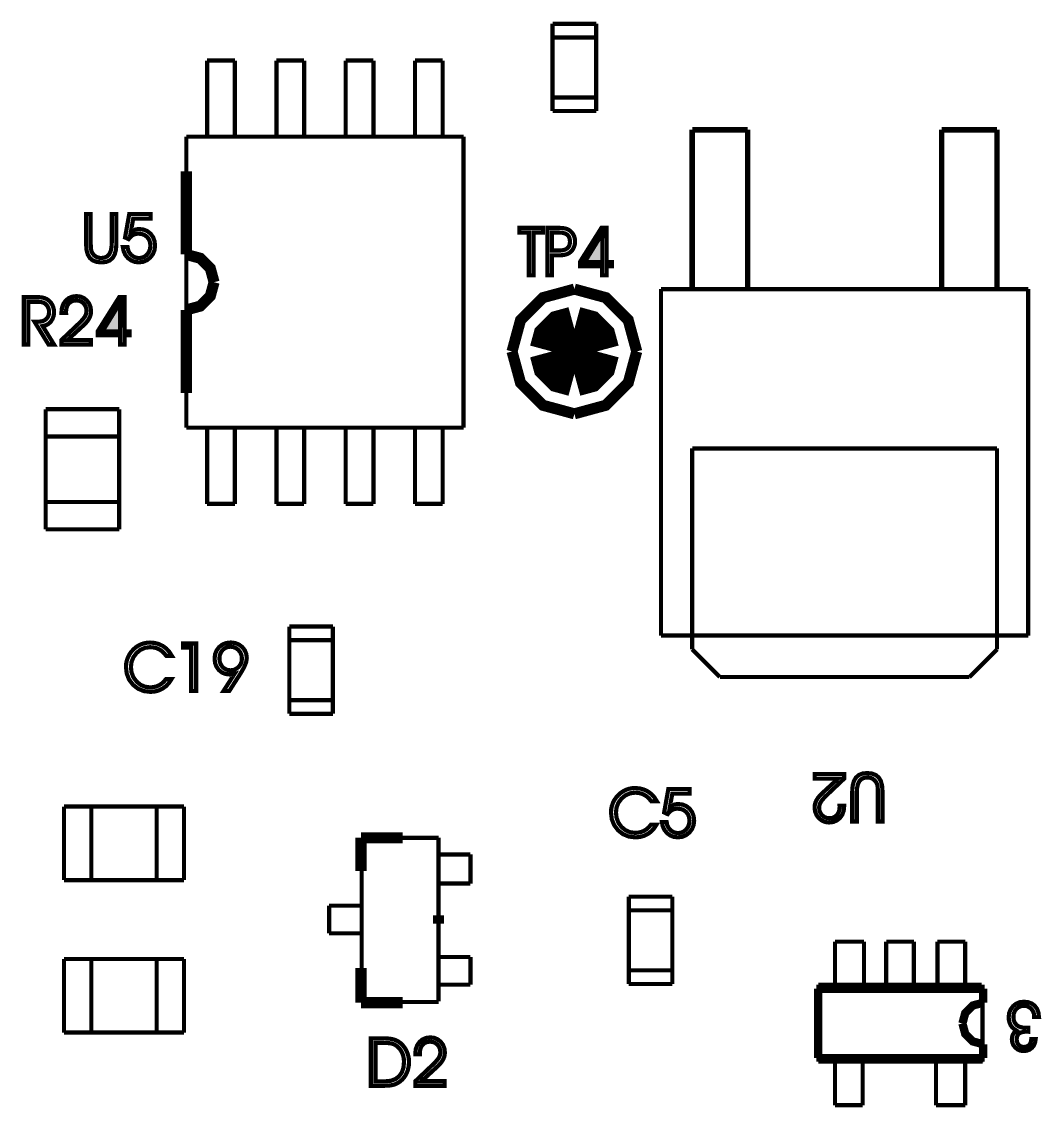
# Model space of a CAD drawing. Extents: x -1.96 to 2.19, y -1.6 to 2.11.
# Drawn here: x 0.543 to 1.278, y 0.523 to 1.306 of the extents above; entities that cross this region are included whole.
import ezdxf

# ---------------------------------------------------------------- set-up
doc = ezdxf.new("R2010")
doc.units = 0
doc.header["$LTSCALE"] = 0.000394
for name, color, linetype in [('DD', 7, 'CONTINUOUS'), ('M4', 7, 'CONTINUOUS'), ('ML', 7, 'CONTINUOUS'), ('TO', 7, 'CONTINUOUS')]:
    doc.layers.add(name, color=color, linetype=linetype)

msp = doc.modelspace()

# ---------------------------------------------------------------- linework, layer by layer
at = {"layer": 'DD', "color": 7, "linetype": 'CONTINUOUS'}
for points, const_width in [([(1.026567, 1.228472), (1.066567, 1.228472)], 0.004), ([(1.026567, 1.113472), (1.026567, 1.228472)], 0.004), ([(1.066567, 1.113472), (1.066567, 1.228472)], 0.004), ([(1.206567, 1.228472), (1.246567, 1.228472)], 0.004), ([(1.206567, 1.113472), (1.206567, 1.228472)], 0.004), ([(1.246567, 1.113472), (1.246567, 1.228472)], 0.004), ([(1.004067, 1.113472), (1.269067, 1.113472)], 0.003), ([(1.004067, 0.863472), (1.004067, 1.113472)], 0.003), ([(1.269067, 0.863472), (1.269067, 1.113472)], 0.003), ([(1.026567, 0.998472), (1.246567, 0.998472)], 0.003), ([(1.026567, 0.863472), (1.026567, 0.998472)], 0.003), ([(1.246567, 0.863472), (1.246567, 0.998472)], 0.003), ([(1.004067, 0.863472), (1.269067, 0.863472)], 0.003), ([(1.026567, 0.853472), (1.026567, 0.863472)], 0.003), ([(1.246567, 0.853472), (1.246567, 0.863472)], 0.003), ([(1.026567, 0.853472), (1.046567, 0.833472)], 0.003), ([(1.226567, 0.833472), (1.246567, 0.853472)], 0.003), ([(1.046567, 0.833472), (1.226567, 0.833472)], 0.003)]:
    msp.add_lwpolyline(points, dxfattribs=dict(at, const_width=const_width))
at = {"layer": 'M4', "color": 7, "linetype": 'CONTINUOUS', "const_width": 0.003}
for points in [[(0.925819, 1.304969), (0.957311, 1.304969)], [(0.925819, 1.241976), (0.925819, 1.304969)], [(0.957311, 1.241976), (0.957311, 1.304969)], [(0.925819, 1.295126), (0.957311, 1.295126)], [(0.676567, 1.223472), (0.676567, 1.278472)], [(0.676567, 1.278472), (0.696567, 1.278472)], [(0.696567, 1.223472), (0.696567, 1.278472)], [(0.726567, 1.223472), (0.726567, 1.278472)], [(0.726567, 1.278472), (0.746567, 1.278472)], [(0.746567, 1.223472), (0.746567, 1.278472)], [(0.776567, 1.278472), (0.796567, 1.278472)], [(0.776567, 1.223472), (0.776567, 1.278472)], [(0.796567, 1.223472), (0.796567, 1.278472)], [(0.826567, 1.223472), (0.826567, 1.278472)], [(0.826567, 1.278472), (0.846567, 1.278472)], [(0.846567, 1.223472), (0.846567, 1.278472)], [(0.925819, 1.251819), (0.957311, 1.251819)], [(0.925819, 1.241976), (0.957311, 1.241976)], [(0.661567, 1.223472), (0.861567, 1.223472)], [(0.661567, 1.138472), (0.661567, 1.223472)], [(0.861567, 1.013472), (0.861567, 1.223472)], [(0.661567, 1.097472), (0.661567, 1.138472)], [(0.681567, 1.118472), (0.67883, 1.128551), (0.671649, 1.135731), (0.661571, 1.138469)], [(0.681567, 1.118472), (0.67883, 1.128551), (0.671649, 1.135731), (0.661571, 1.138469)], [(0.661571, 1.098476), (0.671649, 1.101213), (0.67883, 1.108394), (0.681567, 1.118472)], [(0.661571, 1.098476), (0.671649, 1.101213), (0.67883, 1.108394), (0.681567, 1.118472)], [(0.661567, 1.013472), (0.661567, 1.098472)], [(0.559992, 0.940165), (0.559992, 1.026776)], [(0.559992, 1.026776), (0.613138, 1.026776)], [(0.613138, 0.940165), (0.613138, 1.026776)], [(0.661567, 1.013472), (0.861567, 1.013472)], [(0.676567, 0.958472), (0.676567, 1.013472)], [(0.696567, 0.958472), (0.696567, 1.013472)], [(0.726567, 0.958472), (0.726567, 1.013472)], [(0.746567, 0.958472), (0.746567, 1.013472)], [(0.776567, 0.958472), (0.776567, 1.013472)], [(0.796567, 0.958472), (0.796567, 1.013472)], [(0.826567, 0.958472), (0.826567, 1.013472)], [(0.846567, 0.958472), (0.846567, 1.013472)], [(0.559992, 1.007091), (0.613138, 1.007091)], [(0.559992, 0.95985), (0.613138, 0.95985)], [(0.676567, 0.958472), (0.696567, 0.958472)], [(0.726567, 0.958472), (0.746567, 0.958472)], [(0.776567, 0.958472), (0.796567, 0.958472)], [(0.826567, 0.958472), (0.846567, 0.958472)], [(0.559992, 0.940165), (0.613138, 0.940165)], [(0.735819, 0.869969), (0.767311, 0.869969)], [(0.735819, 0.806976), (0.735819, 0.869969)], [(0.767311, 0.806976), (0.767311, 0.869969)], [(0.735819, 0.860126), (0.767311, 0.860126)], [(0.735819, 0.816819), (0.767311, 0.816819)], [(0.735819, 0.806976), (0.767311, 0.806976)], [(0.57326, 0.740043), (0.65987, 0.740043)], [(0.57326, 0.686898), (0.57326, 0.740043)], [(0.592945, 0.686898), (0.592945, 0.740043)], [(0.640185, 0.686898), (0.640185, 0.740043)], [(0.65987, 0.686898), (0.65987, 0.740043)], [(0.788067, 0.717472), (0.843567, 0.717472)], [(0.788067, 0.598972), (0.788067, 0.717472)], [(0.843567, 0.599472), (0.843567, 0.717472)], [(0.843567, 0.705472), (0.866567, 0.705472)], [(0.866567, 0.684472), (0.866567, 0.705472)], [(0.57326, 0.686898), (0.65987, 0.686898)], [(0.843567, 0.684472), (0.866567, 0.684472)], [(0.980819, 0.611976), (0.980819, 0.674969)], [(0.980819, 0.674969), (1.012311, 0.674969)], [(1.012311, 0.611976), (1.012311, 0.674969)], [(0.764567, 0.648472), (0.764567, 0.668472)], [(0.764567, 0.668472), (0.787567, 0.668472)], [(0.980819, 0.665126), (1.012311, 0.665126)], [(0.764567, 0.648472), (0.787567, 0.648472)], [(1.129567, 0.642472), (1.150567, 0.642472)], [(1.129567, 0.611472), (1.129567, 0.642472)], [(1.150567, 0.611472), (1.150567, 0.642472)], [(1.166567, 0.642472), (1.186567, 0.642472)], [(1.166567, 0.611472), (1.166567, 0.642472)], [(1.186567, 0.611472), (1.186567, 0.642472)], [(1.203567, 0.642472), (1.223567, 0.642472)], [(1.203567, 0.611472), (1.203567, 0.642472)], [(1.223567, 0.611472), (1.223567, 0.642472)], [(0.57326, 0.630043), (0.65987, 0.630043)], [(0.57326, 0.576898), (0.57326, 0.630043)], [(0.592945, 0.576898), (0.592945, 0.630043)], [(0.640185, 0.576898), (0.640185, 0.630043)], [(0.65987, 0.576898), (0.65987, 0.630043)], [(0.843567, 0.631472), (0.866567, 0.631472)], [(0.866567, 0.611472), (0.866567, 0.631472)], [(0.980819, 0.621819), (1.012311, 0.621819)], [(0.843567, 0.611472), (0.866567, 0.611472)], [(0.980819, 0.611976), (1.012311, 0.611976)], [(1.117567, 0.611472), (1.235567, 0.611472)], [(1.117567, 0.555972), (1.117567, 0.611472)], [(1.236067, 0.555972), (1.236067, 0.611472)], [(0.788067, 0.598972), (0.843567, 0.598972)], [(0.57326, 0.576898), (0.65987, 0.576898)], [(1.117567, 0.555972), (1.236067, 0.555972)], [(1.129567, 0.524472), (1.129567, 0.555472)], [(1.149567, 0.524472), (1.149567, 0.555472)], [(1.202567, 0.524472), (1.202567, 0.555472)], [(1.223567, 0.524472), (1.223567, 0.555472)], [(1.129567, 0.524472), (1.149567, 0.524472)], [(1.202567, 0.524472), (1.223567, 0.524472)]]:
    msp.add_lwpolyline(points, dxfattribs=at)
at = {"layer": 'ML', "color": 7, "linetype": 'CONTINUOUS', "const_width": 0.0325}
for points in [[(0.941571, 1.08472), (0.933381, 1.082497), (0.927547, 1.076662), (0.925323, 1.068472)], [(0.941571, 1.08472), (0.933381, 1.082497), (0.927547, 1.076662), (0.925323, 1.068472)], [(0.957819, 1.068472), (0.955595, 1.076662), (0.949761, 1.082497), (0.941571, 1.08472)], [(0.957819, 1.068472), (0.955595, 1.076662), (0.949761, 1.082497), (0.941571, 1.08472)], [(0.925323, 1.068472), (0.927547, 1.060283), (0.933381, 1.054448), (0.941571, 1.052224)], [(0.925323, 1.068472), (0.927547, 1.060283), (0.933381, 1.054448), (0.941571, 1.052224)], [(0.941571, 1.052224), (0.949761, 1.054448), (0.955595, 1.060283), (0.957819, 1.068472)], [(0.941571, 1.052224), (0.949761, 1.054448), (0.955595, 1.060283), (0.957819, 1.068472)]]:
    msp.add_lwpolyline(points, dxfattribs=at)
at = {"layer": 'TO', "color": 7, "linetype": 'CONTINUOUS'}
for points, const_width in [([(0.661567, 1.138472), (0.661567, 1.198472)], 0.008), ([(0.58922, 1.167701), (0.592579, 1.167701), (0.592579, 1.146055), (0.592601, 1.144518), (0.592668, 1.143262), (0.59278, 1.142291), (0.592944, 1.14149), (0.593166, 1.140755), (0.593449, 1.140083), (0.594158, 1.138872), (0.595054, 1.137853), (0.596142, 1.137028), (0.597375, 1.136412), (0.598713, 1.136044), (0.600154, 1.135921), (0.602515, 1.136215), (0.604427, 1.137097), (0.605894, 1.138567), (0.606921, 1.140649), (0.607538, 1.143381), (0.607744, 1.14676), (0.607744, 1.167701), (0.611059, 1.167701), (0.611059, 1.145933), (0.610765, 1.141873), (0.609882, 1.138564), (0.608409, 1.136008), (0.606346, 1.134196), (0.60367, 1.133107), (0.600386, 1.132744), (0.596885, 1.1331), (0.594065, 1.134167), (0.591921, 1.135945), (0.59042, 1.138472), (0.58952, 1.141802), (0.58922, 1.145933), (0.58922, 1.167701)], 0.003), ([(0.58922, 1.167701), (0.592579, 1.167701), (0.592579, 1.146055), (0.592601, 1.144518), (0.592668, 1.143262), (0.59278, 1.142291), (0.592944, 1.14149), (0.593166, 1.140755), (0.593449, 1.140083), (0.594158, 1.138872), (0.595054, 1.137853), (0.596142, 1.137028), (0.597375, 1.136412), (0.598713, 1.136044), (0.600154, 1.135921), (0.602515, 1.136215), (0.604427, 1.137097), (0.605894, 1.138567), (0.606921, 1.140649), (0.607538, 1.143381), (0.607744, 1.14676), (0.607744, 1.167701), (0.611059, 1.167701), (0.611059, 1.145933), (0.610765, 1.141873), (0.609882, 1.138564), (0.608409, 1.136008), (0.606346, 1.134196), (0.60367, 1.133107), (0.600386, 1.132744), (0.596885, 1.1331), (0.594065, 1.134167), (0.591921, 1.135945), (0.59042, 1.138472), (0.58952, 1.141802), (0.58922, 1.145933), (0.58922, 1.167701)], 0.003), ([(0.615736, 1.143862), (0.619146, 1.143862), (0.619521, 1.141751), (0.620391, 1.139862), (0.621756, 1.138197), (0.623456, 1.136906), (0.625336, 1.136129), (0.627398, 1.13587), (0.629581, 1.136159), (0.631528, 1.137026), (0.633236, 1.138472), (0.634562, 1.140335), (0.635357, 1.142471), (0.635622, 1.144874), (0.635357, 1.147279), (0.634562, 1.149359), (0.633236, 1.151118), (0.631484, 1.152441), (0.629402, 1.153235), (0.626996, 1.1535), (0.625589, 1.15339), (0.624273, 1.153063), (0.623047, 1.15252), (0.621918, 1.151757), (0.620876, 1.150768), (0.619925, 1.149551), (0.617335, 1.150748), (0.620366, 1.167701), (0.635803, 1.167701), (0.635803, 1.164339), (0.62324, 1.164339), (0.621524, 1.154791), (0.622504, 1.155433), (0.623478, 1.155946), (0.624445, 1.156331), (0.625438, 1.1566), (0.626483, 1.156761), (0.627579, 1.156815), (0.630717, 1.156438), (0.633453, 1.155308), (0.635787, 1.153429), (0.63756, 1.150964), (0.638625, 1.148082), (0.63898, 1.14478), (0.638601, 1.141622), (0.637462, 1.138794), (0.635563, 1.136295), (0.633121, 1.134349), (0.630358, 1.133181), (0.627276, 1.132791), (0.624342, 1.133137), (0.621709, 1.134174), (0.619382, 1.135906), (0.617525, 1.138174), (0.61631, 1.140827), (0.615736, 1.143862)], 0.003), ([(0.615736, 1.143862), (0.619146, 1.143862), (0.619521, 1.141751), (0.620391, 1.139862), (0.621756, 1.138197), (0.623456, 1.136906), (0.625336, 1.136129), (0.627398, 1.13587), (0.629581, 1.136159), (0.631528, 1.137026), (0.633236, 1.138472), (0.634562, 1.140335), (0.635357, 1.142471), (0.635622, 1.144874), (0.635357, 1.147279), (0.634562, 1.149359), (0.633236, 1.151118), (0.631484, 1.152441), (0.629402, 1.153235), (0.626996, 1.1535), (0.625589, 1.15339), (0.624273, 1.153063), (0.623047, 1.15252), (0.621918, 1.151757), (0.620876, 1.150768), (0.619925, 1.149551), (0.617335, 1.150748), (0.620366, 1.167701), (0.635803, 1.167701), (0.635803, 1.164339), (0.62324, 1.164339), (0.621524, 1.154791), (0.622504, 1.155433), (0.623478, 1.155946), (0.624445, 1.156331), (0.625438, 1.1566), (0.626483, 1.156761), (0.627579, 1.156815), (0.630717, 1.156438), (0.633453, 1.155308), (0.635787, 1.153429), (0.63756, 1.150964), (0.638625, 1.148082), (0.63898, 1.14478), (0.638601, 1.141622), (0.637462, 1.138794), (0.635563, 1.136295), (0.633121, 1.134349), (0.630358, 1.133181), (0.627276, 1.132791), (0.624342, 1.133137), (0.621709, 1.134174), (0.619382, 1.135906), (0.617525, 1.138174), (0.61631, 1.140827), (0.615736, 1.143862)], 0.003), ([(0.912051, 1.123472), (0.908689, 1.123472), (0.908689, 1.154339), (0.901843, 1.154339), (0.901843, 1.157701), (0.918894, 1.157701), (0.918894, 1.154339), (0.912051, 1.154339), (0.912051, 1.123472)], 0.003), ([(0.912051, 1.123472), (0.908689, 1.123472), (0.908689, 1.154339), (0.901843, 1.154339), (0.901843, 1.157701), (0.918894, 1.157701), (0.918894, 1.154339), (0.912051, 1.154339), (0.912051, 1.123472)], 0.003), ([(0.921988, 1.157701), (0.929252, 1.157701), (0.931198, 1.157664), (0.932866, 1.157555), (0.934256, 1.157374), (0.935442, 1.157112), (0.936483, 1.156758), (0.937386, 1.156315), (0.938777, 1.155316), (0.939933, 1.154137), (0.940854, 1.152776), (0.941526, 1.151263), (0.941929, 1.14963), (0.942063, 1.147874), (0.941943, 1.146192), (0.941581, 1.144599), (0.940972, 1.143091), (0.940147, 1.141723), (0.939131, 1.140559), (0.937925, 1.139598), (0.936958, 1.139043), (0.935874, 1.138598), (0.934673, 1.138268), (0.933293, 1.138041), (0.931685, 1.137904), (0.929843, 1.137858), (0.92535, 1.137858), (0.92535, 1.123472), (0.921988, 1.123472), (0.921988, 1.157701)], 0.003), ([(0.921988, 1.157701), (0.929252, 1.157701), (0.931198, 1.157664), (0.932866, 1.157555), (0.934256, 1.157374), (0.935442, 1.157112), (0.936483, 1.156758), (0.937386, 1.156315), (0.938777, 1.155316), (0.939933, 1.154137), (0.940854, 1.152776), (0.941526, 1.151263), (0.941929, 1.14963), (0.942063, 1.147874), (0.941943, 1.146192), (0.941581, 1.144599), (0.940972, 1.143091), (0.940147, 1.141723), (0.939131, 1.140559), (0.937925, 1.139598), (0.936958, 1.139043), (0.935874, 1.138598), (0.934673, 1.138268), (0.933293, 1.138041), (0.931685, 1.137904), (0.929843, 1.137858), (0.92535, 1.137858), (0.92535, 1.123472), (0.921988, 1.123472), (0.921988, 1.157701)], 0.003), ([(0.92535, 1.154339), (0.92535, 1.141291), (0.930311, 1.141291), (0.93283, 1.141466), (0.934867, 1.141991), (0.936425, 1.142866), (0.937521, 1.144107), (0.938178, 1.145729), (0.938398, 1.147736), (0.938176, 1.149818), (0.937513, 1.151489), (0.936409, 1.152752), (0.934816, 1.153634), (0.932689, 1.154163), (0.930028, 1.154339), (0.92535, 1.154339)], 0.003), ([(0.92535, 1.154339), (0.92535, 1.141291), (0.930311, 1.141291), (0.93283, 1.141466), (0.934867, 1.141991), (0.936425, 1.142866), (0.937521, 1.144107), (0.938178, 1.145729), (0.938398, 1.147736), (0.938176, 1.149818), (0.937513, 1.151489), (0.936409, 1.152752), (0.934816, 1.153634), (0.932689, 1.154163), (0.930028, 1.154339), (0.92535, 1.154339)], 0.003), ([(0.964906, 1.123472), (0.961594, 1.123472), (0.961594, 1.130083), (0.945563, 1.130083), (0.945563, 1.133067), (0.961071, 1.157701), (0.964906, 1.157701), (0.964906, 1.133067), (0.968622, 1.133067), (0.968622, 1.130083), (0.964906, 1.130083), (0.964906, 1.123472)], 0.003), ([(0.964906, 1.123472), (0.961594, 1.123472), (0.961594, 1.130083), (0.945563, 1.130083), (0.945563, 1.133067), (0.961071, 1.157701), (0.964906, 1.157701), (0.964906, 1.133067), (0.968622, 1.133067), (0.968622, 1.130083), (0.964906, 1.130083), (0.964906, 1.123472)], 0.003), ([(0.961689, 1.133067), (0.961827, 1.153752), (0.949083, 1.133067), (0.961689, 1.133067)], 0.003), ([(0.961689, 1.133067), (0.961827, 1.153752), (0.949083, 1.133067), (0.961689, 1.133067)], 0.003), ([(0.681567, 1.118472), (0.67883, 1.128551), (0.671649, 1.135731), (0.661571, 1.138469)], 0.008), ([(0.681567, 1.118472), (0.67883, 1.128551), (0.671649, 1.135731), (0.661571, 1.138469)], 0.008), ([(0.661571, 1.098476), (0.671649, 1.101213), (0.67883, 1.108394), (0.681567, 1.118472)], 0.008), ([(0.661571, 1.098476), (0.671649, 1.101213), (0.67883, 1.108394), (0.681567, 1.118472)], 0.008), ([(0.941571, 1.113472), (0.918889, 1.107313), (0.90273, 1.091154), (0.896571, 1.068472)], 0.008), ([(0.941571, 1.113472), (0.918889, 1.107313), (0.90273, 1.091154), (0.896571, 1.068472)], 0.008), ([(0.986571, 1.068472), (0.980412, 1.091154), (0.964252, 1.107313), (0.941571, 1.113472)], 0.008), ([(0.986571, 1.068472), (0.980412, 1.091154), (0.964252, 1.107313), (0.941571, 1.113472)], 0.008), ([(0.547579, 1.104339), (0.547579, 1.073472), (0.544268, 1.073472), (0.544268, 1.107701), (0.553461, 1.107701), (0.555351, 1.10765), (0.556976, 1.107497), (0.558339, 1.107244), (0.55953, 1.106871), (0.560646, 1.106366), (0.561685, 1.105728), (0.562955, 1.104665), (0.564032, 1.103387), (0.564921, 1.101894), (0.56558, 1.100264), (0.565975, 1.098571), (0.566106, 1.096815), (0.565845, 1.094289), (0.565059, 1.092009), (0.563748, 1.089976), (0.562039, 1.08835), (0.560069, 1.087307), (0.557835, 1.086846), (0.566106, 1.073472), (0.56211, 1.073472), (0.551953, 1.089976), (0.555197, 1.089976), (0.557226, 1.090188), (0.558985, 1.090822), (0.560476, 1.091878), (0.561606, 1.093268), (0.562285, 1.094901), (0.562512, 1.096772), (0.562442, 1.097941), (0.562234, 1.099038), (0.561886, 1.100063), (0.561407, 1.101008), (0.560792, 1.101868), (0.560043, 1.102646), (0.559322, 1.103197), (0.55851, 1.103632), (0.55761, 1.103953), (0.556415, 1.104168), (0.554724, 1.104296), (0.552539, 1.104339), (0.547579, 1.104339)], 0.003), ([(0.547579, 1.104339), (0.547579, 1.073472), (0.544268, 1.073472), (0.544268, 1.107701), (0.553461, 1.107701), (0.555351, 1.10765), (0.556976, 1.107497), (0.558339, 1.107244), (0.55953, 1.106871), (0.560646, 1.106366), (0.561685, 1.105728), (0.562955, 1.104665), (0.564032, 1.103387), (0.564921, 1.101894), (0.56558, 1.100264), (0.565975, 1.098571), (0.566106, 1.096815), (0.565845, 1.094289), (0.565059, 1.092009), (0.563748, 1.089976), (0.562039, 1.08835), (0.560069, 1.087307), (0.557835, 1.086846), (0.566106, 1.073472), (0.56211, 1.073472), (0.551953, 1.089976), (0.555197, 1.089976), (0.557226, 1.090188), (0.558985, 1.090822), (0.560476, 1.091878), (0.561606, 1.093268), (0.562285, 1.094901), (0.562512, 1.096772), (0.562442, 1.097941), (0.562234, 1.099038), (0.561886, 1.100063), (0.561407, 1.101008), (0.560792, 1.101868), (0.560043, 1.102646), (0.559322, 1.103197), (0.55851, 1.103632), (0.55761, 1.103953), (0.556415, 1.104168), (0.554724, 1.104296), (0.552539, 1.104339), (0.547579, 1.104339)], 0.003), ([(0.592689, 1.073472), (0.571469, 1.073472), (0.571469, 1.076787), (0.583598, 1.088299), (0.585727, 1.090412), (0.587311, 1.092207), (0.588358, 1.093685), (0.589004, 1.095016), (0.589391, 1.096379), (0.58952, 1.097776), (0.589287, 1.099803), (0.588587, 1.101601), (0.587417, 1.103169), (0.585888, 1.104378), (0.584105, 1.105102), (0.582067, 1.105343), (0.579991, 1.105096), (0.578212, 1.104354), (0.576732, 1.103118), (0.575621, 1.101473), (0.574954, 1.099503), (0.574732, 1.097205), (0.574735, 1.09707), (0.574743, 1.096906), (0.574756, 1.096717), (0.57477, 1.096526), (0.57478, 1.096369), (0.574783, 1.096244), (0.571469, 1.096244), (0.571469, 1.096756), (0.571806, 1.099994), (0.572819, 1.102802), (0.574508, 1.105181), (0.576733, 1.106981), (0.579347, 1.108064), (0.582346, 1.108425), (0.585105, 1.108077), (0.587571, 1.107032), (0.589744, 1.105287), (0.591436, 1.10303), (0.59245, 1.100449), (0.592787, 1.097543), (0.592645, 1.095796), (0.592218, 1.094097), (0.591504, 1.092449), (0.590487, 1.090811), (0.589136, 1.089139), (0.587453, 1.087433), (0.575913, 1.076787), (0.592689, 1.076787), (0.592689, 1.073472)], 0.003), ([(0.592689, 1.073472), (0.571469, 1.073472), (0.571469, 1.076787), (0.583598, 1.088299), (0.585727, 1.090412), (0.587311, 1.092207), (0.588358, 1.093685), (0.589004, 1.095016), (0.589391, 1.096379), (0.58952, 1.097776), (0.589287, 1.099803), (0.588587, 1.101601), (0.587417, 1.103169), (0.585888, 1.104378), (0.584105, 1.105102), (0.582067, 1.105343), (0.579991, 1.105096), (0.578212, 1.104354), (0.576732, 1.103118), (0.575621, 1.101473), (0.574954, 1.099503), (0.574732, 1.097205), (0.574735, 1.09707), (0.574743, 1.096906), (0.574756, 1.096717), (0.57477, 1.096526), (0.57478, 1.096369), (0.574783, 1.096244), (0.571469, 1.096244), (0.571469, 1.096756), (0.571806, 1.099994), (0.572819, 1.102802), (0.574508, 1.105181), (0.576733, 1.106981), (0.579347, 1.108064), (0.582346, 1.108425), (0.585105, 1.108077), (0.587571, 1.107032), (0.589744, 1.105287), (0.591436, 1.10303), (0.59245, 1.100449), (0.592787, 1.097543), (0.592645, 1.095796), (0.592218, 1.094097), (0.591504, 1.092449), (0.590487, 1.090811), (0.589136, 1.089139), (0.587453, 1.087433), (0.575913, 1.076787), (0.592689, 1.076787), (0.592689, 1.073472)], 0.003), ([(0.616953, 1.073472), (0.613642, 1.073472), (0.613642, 1.080083), (0.59761, 1.080083), (0.59761, 1.083067), (0.613118, 1.107701), (0.616953, 1.107701), (0.616953, 1.083067), (0.620669, 1.083067), (0.620669, 1.080083), (0.616953, 1.080083), (0.616953, 1.073472)], 0.003), ([(0.616953, 1.073472), (0.613642, 1.073472), (0.613642, 1.080083), (0.59761, 1.080083), (0.59761, 1.083067), (0.613118, 1.107701), (0.616953, 1.107701), (0.616953, 1.083067), (0.620669, 1.083067), (0.620669, 1.080083), (0.616953, 1.080083), (0.616953, 1.073472)], 0.003), ([(0.613736, 1.083067), (0.613874, 1.103752), (0.60113, 1.083067), (0.613736, 1.083067)], 0.003), ([(0.613736, 1.083067), (0.613874, 1.103752), (0.60113, 1.083067), (0.613736, 1.083067)], 0.003), ([(0.661567, 1.038472), (0.661567, 1.098472)], 0.008), ([(0.896571, 1.068472), (0.90273, 1.045791), (0.918889, 1.029632), (0.941571, 1.023472)], 0.008), ([(0.896571, 1.068472), (0.90273, 1.045791), (0.918889, 1.029632), (0.941571, 1.023472)], 0.008), ([(0.941571, 1.023472), (0.964252, 1.029632), (0.980412, 1.045791), (0.986571, 1.068472)], 0.008), ([(0.941571, 1.023472), (0.964252, 1.029632), (0.980412, 1.045791), (0.986571, 1.068472)], 0.008), ([(0.647028, 0.848843), (0.645434, 0.850784), (0.643718, 0.852353), (0.641878, 0.853543), (0.639894, 0.854379), (0.637732, 0.85488), (0.635394, 0.855047), (0.631768, 0.854577), (0.628511, 0.853166), (0.625622, 0.850819), (0.62337, 0.847816), (0.62202, 0.84446), (0.621571, 0.840748), (0.62202, 0.836829), (0.623365, 0.833341), (0.625606, 0.830283), (0.628485, 0.827923), (0.631746, 0.826505), (0.635394, 0.826031), (0.637686, 0.826197), (0.639827, 0.826692), (0.641815, 0.827516), (0.643641, 0.828666), (0.6453, 0.830141), (0.646795, 0.831937), (0.650791, 0.831937), (0.649049, 0.829244), (0.646949, 0.82699), (0.644492, 0.825173), (0.641754, 0.823851), (0.6388, 0.823056), (0.635626, 0.822791), (0.630874, 0.823364), (0.626679, 0.82508), (0.623039, 0.827941), (0.620239, 0.831655), (0.618559, 0.835942), (0.618, 0.840795), (0.618152, 0.843151), (0.618607, 0.845424), (0.619362, 0.847614), (0.620412, 0.849695), (0.621744, 0.851631), (0.623358, 0.853425), (0.625055, 0.854923), (0.626885, 0.856155), (0.628846, 0.857122), (0.630933, 0.857823), (0.633131, 0.858242), (0.635441, 0.858382), (0.63873, 0.858106), (0.641789, 0.857278), (0.644622, 0.855898), (0.647152, 0.854006), (0.649302, 0.851655), (0.651071, 0.848843), (0.647028, 0.848843)], 0.003), ([(0.647028, 0.848843), (0.645434, 0.850784), (0.643718, 0.852353), (0.641878, 0.853543), (0.639894, 0.854379), (0.637732, 0.85488), (0.635394, 0.855047), (0.631768, 0.854577), (0.628511, 0.853166), (0.625622, 0.850819), (0.62337, 0.847816), (0.62202, 0.84446), (0.621571, 0.840748), (0.62202, 0.836829), (0.623365, 0.833341), (0.625606, 0.830283), (0.628485, 0.827923), (0.631746, 0.826505), (0.635394, 0.826031), (0.637686, 0.826197), (0.639827, 0.826692), (0.641815, 0.827516), (0.643641, 0.828666), (0.6453, 0.830141), (0.646795, 0.831937), (0.650791, 0.831937), (0.649049, 0.829244), (0.646949, 0.82699), (0.644492, 0.825173), (0.641754, 0.823851), (0.6388, 0.823056), (0.635626, 0.822791), (0.630874, 0.823364), (0.626679, 0.82508), (0.623039, 0.827941), (0.620239, 0.831655), (0.618559, 0.835942), (0.618, 0.840795), (0.618152, 0.843151), (0.618607, 0.845424), (0.619362, 0.847614), (0.620412, 0.849695), (0.621744, 0.851631), (0.623358, 0.853425), (0.625055, 0.854923), (0.626885, 0.856155), (0.628846, 0.857122), (0.630933, 0.857823), (0.633131, 0.858242), (0.635441, 0.858382), (0.63873, 0.858106), (0.641789, 0.857278), (0.644622, 0.855898), (0.647152, 0.854006), (0.649302, 0.851655), (0.651071, 0.848843), (0.647028, 0.848843)], 0.003), ([(0.66865, 0.823472), (0.665079, 0.823472), (0.665079, 0.854764), (0.65911, 0.854764), (0.65911, 0.857701), (0.66865, 0.857701), (0.66865, 0.823472)], 0.003), ([(0.66865, 0.823472), (0.665079, 0.823472), (0.665079, 0.854764), (0.65911, 0.854764), (0.65911, 0.857701), (0.66865, 0.857701), (0.66865, 0.823472)], 0.003), ([(0.692587, 0.823472), (0.688382, 0.823472), (0.696366, 0.835878), (0.695653, 0.835722), (0.694979, 0.835593), (0.694343, 0.835492), (0.693752, 0.83542), (0.693198, 0.835377), (0.692681, 0.835362), (0.689756, 0.835723), (0.687189, 0.836805), (0.68498, 0.838606), (0.683288, 0.840957), (0.682275, 0.843676), (0.681937, 0.846764), (0.682304, 0.849938), (0.683402, 0.852723), (0.685228, 0.855118), (0.687619, 0.856955), (0.69041, 0.858058), (0.693598, 0.858425), (0.696731, 0.858063), (0.699491, 0.856976), (0.701878, 0.855165), (0.703714, 0.852831), (0.704815, 0.850163), (0.705181, 0.847165), (0.704711, 0.844154), (0.7033, 0.84061), (0.700945, 0.836535), (0.700702, 0.83615), (0.700499, 0.835828), (0.700335, 0.835571), (0.692587, 0.823472)], 0.003), ([(0.692587, 0.823472), (0.688382, 0.823472), (0.696366, 0.835878), (0.695653, 0.835722), (0.694979, 0.835593), (0.694343, 0.835492), (0.693752, 0.83542), (0.693198, 0.835377), (0.692681, 0.835362), (0.689756, 0.835723), (0.687189, 0.836805), (0.68498, 0.838606), (0.683288, 0.840957), (0.682275, 0.843676), (0.681937, 0.846764), (0.682304, 0.849938), (0.683402, 0.852723), (0.685228, 0.855118), (0.687619, 0.856955), (0.69041, 0.858058), (0.693598, 0.858425), (0.696731, 0.858063), (0.699491, 0.856976), (0.701878, 0.855165), (0.703714, 0.852831), (0.704815, 0.850163), (0.705181, 0.847165), (0.704711, 0.844154), (0.7033, 0.84061), (0.700945, 0.836535), (0.700702, 0.83615), (0.700499, 0.835828), (0.700335, 0.835571), (0.692587, 0.823472)], 0.003), ([(0.69339, 0.838346), (0.695608, 0.838619), (0.697578, 0.839436), (0.699295, 0.840795), (0.700618, 0.84255), (0.701412, 0.844556), (0.701677, 0.846815), (0.701407, 0.849098), (0.700596, 0.851131), (0.699244, 0.852909), (0.697509, 0.854287), (0.695541, 0.855114), (0.693339, 0.85539), (0.691222, 0.855122), (0.689347, 0.854322), (0.687717, 0.852992), (0.686454, 0.851245), (0.685697, 0.849202), (0.685445, 0.846862), (0.685693, 0.844529), (0.686442, 0.842491), (0.687693, 0.840748), (0.689321, 0.839415), (0.691221, 0.838614), (0.69339, 0.838346)], 0.003), ([(0.69339, 0.838346), (0.695608, 0.838619), (0.697578, 0.839436), (0.699295, 0.840795), (0.700618, 0.84255), (0.701412, 0.844556), (0.701677, 0.846815), (0.701407, 0.849098), (0.700596, 0.851131), (0.699244, 0.852909), (0.697509, 0.854287), (0.695541, 0.855114), (0.693339, 0.85539), (0.691222, 0.855122), (0.689347, 0.854322), (0.687717, 0.852992), (0.686454, 0.851245), (0.685697, 0.849202), (0.685445, 0.846862), (0.685693, 0.844529), (0.686442, 0.842491), (0.687693, 0.840748), (0.689321, 0.839415), (0.691221, 0.838614), (0.69339, 0.838346)], 0.003), ([(1.115012, 0.763472), (1.136232, 0.763472), (1.136232, 0.760157), (1.124102, 0.748646), (1.121974, 0.746533), (1.120389, 0.744738), (1.119343, 0.74326), (1.118697, 0.741929), (1.11831, 0.740566), (1.118181, 0.739169), (1.118414, 0.737142), (1.119114, 0.735344), (1.120283, 0.733776), (1.121812, 0.732566), (1.123596, 0.731843), (1.125634, 0.731602), (1.12771, 0.731849), (1.129488, 0.73259), (1.130969, 0.733827), (1.13208, 0.735472), (1.132747, 0.737442), (1.132969, 0.73974), (1.132966, 0.739875), (1.132958, 0.740039), (1.132945, 0.740228), (1.132931, 0.740419), (1.132921, 0.740576), (1.132917, 0.740701), (1.136232, 0.740701), (1.136232, 0.740189), (1.135895, 0.736951), (1.134882, 0.734143), (1.133193, 0.731764), (1.130967, 0.729964), (1.128354, 0.728881), (1.125354, 0.72852), (1.122596, 0.728868), (1.12013, 0.729913), (1.117957, 0.731657), (1.116265, 0.733915), (1.115251, 0.736496), (1.114913, 0.739402), (1.115055, 0.741149), (1.115483, 0.742848), (1.116197, 0.744496), (1.117214, 0.746134), (1.118564, 0.747805), (1.120248, 0.749512), (1.131787, 0.760157), (1.115012, 0.760157), (1.115012, 0.763472)], 0.003), ([(1.115012, 0.763472), (1.136232, 0.763472), (1.136232, 0.760157), (1.124102, 0.748646), (1.121974, 0.746533), (1.120389, 0.744738), (1.119343, 0.74326), (1.118697, 0.741929), (1.11831, 0.740566), (1.118181, 0.739169), (1.118414, 0.737142), (1.119114, 0.735344), (1.120283, 0.733776), (1.121812, 0.732566), (1.123596, 0.731843), (1.125634, 0.731602), (1.12771, 0.731849), (1.129488, 0.73259), (1.130969, 0.733827), (1.13208, 0.735472), (1.132747, 0.737442), (1.132969, 0.73974), (1.132966, 0.739875), (1.132958, 0.740039), (1.132945, 0.740228), (1.132931, 0.740419), (1.132921, 0.740576), (1.132917, 0.740701), (1.136232, 0.740701), (1.136232, 0.740189), (1.135895, 0.736951), (1.134882, 0.734143), (1.133193, 0.731764), (1.130967, 0.729964), (1.128354, 0.728881), (1.125354, 0.72852), (1.122596, 0.728868), (1.12013, 0.729913), (1.117957, 0.731657), (1.116265, 0.733915), (1.115251, 0.736496), (1.114913, 0.739402), (1.115055, 0.741149), (1.115483, 0.742848), (1.116197, 0.744496), (1.117214, 0.746134), (1.118564, 0.747805), (1.120248, 0.749512), (1.131787, 0.760157), (1.115012, 0.760157), (1.115012, 0.763472)], 0.003), ([(1.163906, 0.729244), (1.160547, 0.729244), (1.160547, 0.75089), (1.160525, 0.752427), (1.160458, 0.753683), (1.160346, 0.754654), (1.160182, 0.755455), (1.15996, 0.75619), (1.159677, 0.756862), (1.158968, 0.758073), (1.158072, 0.759092), (1.156984, 0.759917), (1.155751, 0.760533), (1.154413, 0.760901), (1.152972, 0.761024), (1.150611, 0.76073), (1.148699, 0.759848), (1.147232, 0.758378), (1.146205, 0.756296), (1.145588, 0.753564), (1.145382, 0.750185), (1.145382, 0.729244), (1.142067, 0.729244), (1.142067, 0.751012), (1.142361, 0.755072), (1.143244, 0.75838), (1.144717, 0.760937), (1.14678, 0.762749), (1.149456, 0.763838), (1.15274, 0.764201), (1.156241, 0.763845), (1.159061, 0.762778), (1.161205, 0.761), (1.162706, 0.758473), (1.163606, 0.755143), (1.163906, 0.751012), (1.163906, 0.729244)], 0.003), ([(1.163906, 0.729244), (1.160547, 0.729244), (1.160547, 0.75089), (1.160525, 0.752427), (1.160458, 0.753683), (1.160346, 0.754654), (1.160182, 0.755455), (1.15996, 0.75619), (1.159677, 0.756862), (1.158968, 0.758073), (1.158072, 0.759092), (1.156984, 0.759917), (1.155751, 0.760533), (1.154413, 0.760901), (1.152972, 0.761024), (1.150611, 0.76073), (1.148699, 0.759848), (1.147232, 0.758378), (1.146205, 0.756296), (1.145588, 0.753564), (1.145382, 0.750185), (1.145382, 0.729244), (1.142067, 0.729244), (1.142067, 0.751012), (1.142361, 0.755072), (1.143244, 0.75838), (1.144717, 0.760937), (1.14678, 0.762749), (1.149456, 0.763838), (1.15274, 0.764201), (1.156241, 0.763845), (1.159061, 0.762778), (1.161205, 0.761), (1.162706, 0.758473), (1.163606, 0.755143), (1.163906, 0.751012), (1.163906, 0.729244)], 0.003), ([(0.997028, 0.743843), (0.995434, 0.745784), (0.993718, 0.747353), (0.991878, 0.748543), (0.989894, 0.749379), (0.987732, 0.74988), (0.985394, 0.750047), (0.981768, 0.749577), (0.978511, 0.748166), (0.975622, 0.745819), (0.97337, 0.742816), (0.97202, 0.73946), (0.971571, 0.735748), (0.97202, 0.731829), (0.973365, 0.728341), (0.975606, 0.725283), (0.978485, 0.722923), (0.981746, 0.721505), (0.985394, 0.721031), (0.987686, 0.721197), (0.989827, 0.721692), (0.991815, 0.722516), (0.993641, 0.723666), (0.9953, 0.725141), (0.996795, 0.726937), (1.000791, 0.726937), (0.999049, 0.724244), (0.996949, 0.72199), (0.994492, 0.720173), (0.991754, 0.718851), (0.9888, 0.718056), (0.985626, 0.717791), (0.980874, 0.718364), (0.976679, 0.72008), (0.973039, 0.722941), (0.970239, 0.726655), (0.968559, 0.730942), (0.968, 0.735795), (0.968152, 0.738151), (0.968607, 0.740424), (0.969362, 0.742614), (0.970412, 0.744695), (0.971744, 0.746631), (0.973358, 0.748425), (0.975055, 0.749923), (0.976885, 0.751155), (0.978846, 0.752122), (0.980933, 0.752823), (0.983131, 0.753242), (0.985441, 0.753382), (0.98873, 0.753106), (0.991789, 0.752278), (0.994622, 0.750898), (0.997152, 0.749006), (0.999302, 0.746655), (1.001071, 0.743843), (0.997028, 0.743843)], 0.003), ([(0.997028, 0.743843), (0.995434, 0.745784), (0.993718, 0.747353), (0.991878, 0.748543), (0.989894, 0.749379), (0.987732, 0.74988), (0.985394, 0.750047), (0.981768, 0.749577), (0.978511, 0.748166), (0.975622, 0.745819), (0.97337, 0.742816), (0.97202, 0.73946), (0.971571, 0.735748), (0.97202, 0.731829), (0.973365, 0.728341), (0.975606, 0.725283), (0.978485, 0.722923), (0.981746, 0.721505), (0.985394, 0.721031), (0.987686, 0.721197), (0.989827, 0.721692), (0.991815, 0.722516), (0.993641, 0.723666), (0.9953, 0.725141), (0.996795, 0.726937), (1.000791, 0.726937), (0.999049, 0.724244), (0.996949, 0.72199), (0.994492, 0.720173), (0.991754, 0.718851), (0.9888, 0.718056), (0.985626, 0.717791), (0.980874, 0.718364), (0.976679, 0.72008), (0.973039, 0.722941), (0.970239, 0.726655), (0.968559, 0.730942), (0.968, 0.735795), (0.968152, 0.738151), (0.968607, 0.740424), (0.969362, 0.742614), (0.970412, 0.744695), (0.971744, 0.746631), (0.973358, 0.748425), (0.975055, 0.749923), (0.976885, 0.751155), (0.978846, 0.752122), (0.980933, 0.752823), (0.983131, 0.753242), (0.985441, 0.753382), (0.98873, 0.753106), (0.991789, 0.752278), (0.994622, 0.750898), (0.997152, 0.749006), (0.999302, 0.746655), (1.001071, 0.743843), (0.997028, 0.743843)], 0.003), ([(1.004736, 0.728862), (1.008146, 0.728862), (1.008521, 0.726751), (1.009391, 0.724862), (1.010756, 0.723197), (1.012456, 0.721906), (1.014336, 0.721129), (1.016398, 0.72087), (1.018581, 0.721159), (1.020528, 0.722026), (1.022236, 0.723472), (1.023562, 0.725335), (1.024357, 0.727471), (1.024622, 0.729874), (1.024357, 0.732279), (1.023562, 0.734359), (1.022236, 0.736118), (1.020484, 0.737441), (1.018402, 0.738235), (1.015996, 0.7385), (1.014589, 0.73839), (1.013273, 0.738063), (1.012047, 0.73752), (1.010918, 0.736757), (1.009876, 0.735768), (1.008925, 0.734551), (1.006335, 0.735748), (1.009366, 0.752701), (1.024803, 0.752701), (1.024803, 0.749339), (1.01224, 0.749339), (1.010524, 0.739791), (1.011504, 0.740433), (1.012478, 0.740946), (1.013445, 0.741331), (1.014438, 0.7416), (1.015483, 0.741761), (1.016579, 0.741815), (1.019717, 0.741438), (1.022453, 0.740308), (1.024787, 0.738429), (1.02656, 0.735964), (1.027625, 0.733082), (1.02798, 0.72978), (1.027601, 0.726622), (1.026462, 0.723794), (1.024563, 0.721295), (1.022121, 0.719349), (1.019358, 0.718181), (1.016276, 0.717791), (1.013342, 0.718137), (1.010709, 0.719174), (1.008382, 0.720906), (1.006525, 0.723174), (1.00531, 0.725827), (1.004736, 0.728862)], 0.003), ([(1.004736, 0.728862), (1.008146, 0.728862), (1.008521, 0.726751), (1.009391, 0.724862), (1.010756, 0.723197), (1.012456, 0.721906), (1.014336, 0.721129), (1.016398, 0.72087), (1.018581, 0.721159), (1.020528, 0.722026), (1.022236, 0.723472), (1.023562, 0.725335), (1.024357, 0.727471), (1.024622, 0.729874), (1.024357, 0.732279), (1.023562, 0.734359), (1.022236, 0.736118), (1.020484, 0.737441), (1.018402, 0.738235), (1.015996, 0.7385), (1.014589, 0.73839), (1.013273, 0.738063), (1.012047, 0.73752), (1.010918, 0.736757), (1.009876, 0.735768), (1.008925, 0.734551), (1.006335, 0.735748), (1.009366, 0.752701), (1.024803, 0.752701), (1.024803, 0.749339), (1.01224, 0.749339), (1.010524, 0.739791), (1.011504, 0.740433), (1.012478, 0.740946), (1.013445, 0.741331), (1.014438, 0.7416), (1.015483, 0.741761), (1.016579, 0.741815), (1.019717, 0.741438), (1.022453, 0.740308), (1.024787, 0.738429), (1.02656, 0.735964), (1.027625, 0.733082), (1.02798, 0.72978), (1.027601, 0.726622), (1.026462, 0.723794), (1.024563, 0.721295), (1.022121, 0.719349), (1.019358, 0.718181), (1.016276, 0.717791), (1.013342, 0.718137), (1.010709, 0.719174), (1.008382, 0.720906), (1.006525, 0.723174), (1.00531, 0.725827), (1.004736, 0.728862)], 0.003), ([(0.787567, 0.717472), (0.817567, 0.717472)], 0.008), ([(0.787567, 0.693472), (0.787567, 0.717472)], 0.008), ([(0.843567, 0.655472), (0.843567, 0.661472)], 0.008), ([(0.787567, 0.598472), (0.787567, 0.623472)], 0.008), ([(1.117567, 0.558472), (1.117567, 0.608472)], 0.006), ([(1.117567, 0.608472), (1.236567, 0.608472)], 0.006), ([(1.236567, 0.598472), (1.236567, 0.608472)], 0.006), ([(0.787567, 0.598472), (0.817567, 0.598472)], 0.008), ([(1.236571, 0.598469), (1.229012, 0.596416), (1.223627, 0.591031), (1.221575, 0.583472)], 0.006), ([(1.236571, 0.598469), (1.229012, 0.596416), (1.223627, 0.591031), (1.221575, 0.583472)], 0.006), ([(1.273394, 0.588083), (1.273394, 0.588362), (1.27316, 0.590495), (1.272459, 0.592369), (1.271291, 0.593988), (1.269776, 0.595226), (1.268041, 0.595969), (1.266083, 0.596217), (1.263977, 0.595971), (1.262131, 0.595231), (1.260547, 0.593996), (1.259338, 0.592377), (1.258615, 0.590485), (1.258374, 0.588315), (1.25863, 0.585909), (1.259396, 0.583921), (1.260673, 0.582354), (1.262447, 0.581224), (1.264697, 0.580548), (1.267421, 0.580323), (1.267809, 0.580323), (1.268135, 0.580325), (1.268394, 0.580331), (1.268614, 0.580341), (1.268813, 0.580355), (1.268996, 0.58037), (1.268996, 0.577524), (1.268816, 0.577539), (1.268629, 0.577553), (1.268433, 0.577563), (1.268192, 0.577569), (1.267886, 0.577571), (1.267512, 0.577571), (1.265443, 0.577416), (1.263748, 0.57695), (1.262425, 0.576173), (1.26148, 0.575085), (1.260913, 0.573696), (1.260724, 0.572004), (1.260887, 0.570494), (1.261374, 0.569176), (1.262185, 0.568047), (1.263237, 0.567186), (1.264457, 0.566671), (1.265843, 0.5665), (1.267399, 0.566668), (1.268715, 0.567173), (1.269791, 0.568016), (1.270596, 0.569161), (1.27109, 0.570574), (1.271276, 0.57226), (1.274406, 0.57226), (1.274024, 0.569777), (1.273171, 0.567661), (1.271843, 0.565913), (1.27011, 0.564608), (1.268056, 0.563824), (1.265681, 0.563563), (1.263462, 0.563841), (1.261475, 0.564676), (1.25972, 0.566067), (1.258356, 0.567838), (1.257537, 0.569818), (1.257264, 0.572004), (1.257352, 0.573308), (1.257616, 0.574496), (1.258051, 0.575567), (1.258686, 0.576548), (1.259529, 0.577475), (1.260579, 0.57835), (1.25887, 0.579438), (1.257469, 0.580733), (1.256374, 0.58224), (1.255591, 0.58395), (1.255119, 0.585865), (1.254961, 0.587984), (1.255306, 0.59097), (1.256344, 0.593621), (1.258075, 0.595937), (1.260329, 0.597723), (1.262935, 0.598796), (1.26589, 0.599154), (1.269001, 0.598825), (1.271644, 0.597839), (1.273819, 0.596193), (1.275445, 0.593977), (1.27644, 0.591273), (1.276803, 0.588083), (1.273394, 0.588083)], 0.003), ([(1.273394, 0.588083), (1.273394, 0.588362), (1.27316, 0.590495), (1.272459, 0.592369), (1.271291, 0.593988), (1.269776, 0.595226), (1.268041, 0.595969), (1.266083, 0.596217), (1.263977, 0.595971), (1.262131, 0.595231), (1.260547, 0.593996), (1.259338, 0.592377), (1.258615, 0.590485), (1.258374, 0.588315), (1.25863, 0.585909), (1.259396, 0.583921), (1.260673, 0.582354), (1.262447, 0.581224), (1.264697, 0.580548), (1.267421, 0.580323), (1.267809, 0.580323), (1.268135, 0.580325), (1.268394, 0.580331), (1.268614, 0.580341), (1.268813, 0.580355), (1.268996, 0.58037), (1.268996, 0.577524), (1.268816, 0.577539), (1.268629, 0.577553), (1.268433, 0.577563), (1.268192, 0.577569), (1.267886, 0.577571), (1.267512, 0.577571), (1.265443, 0.577416), (1.263748, 0.57695), (1.262425, 0.576173), (1.26148, 0.575085), (1.260913, 0.573696), (1.260724, 0.572004), (1.260887, 0.570494), (1.261374, 0.569176), (1.262185, 0.568047), (1.263237, 0.567186), (1.264457, 0.566671), (1.265843, 0.5665), (1.267399, 0.566668), (1.268715, 0.567173), (1.269791, 0.568016), (1.270596, 0.569161), (1.27109, 0.570574), (1.271276, 0.57226), (1.274406, 0.57226), (1.274024, 0.569777), (1.273171, 0.567661), (1.271843, 0.565913), (1.27011, 0.564608), (1.268056, 0.563824), (1.265681, 0.563563), (1.263462, 0.563841), (1.261475, 0.564676), (1.25972, 0.566067), (1.258356, 0.567838), (1.257537, 0.569818), (1.257264, 0.572004), (1.257352, 0.573308), (1.257616, 0.574496), (1.258051, 0.575567), (1.258686, 0.576548), (1.259529, 0.577475), (1.260579, 0.57835), (1.25887, 0.579438), (1.257469, 0.580733), (1.256374, 0.58224), (1.255591, 0.58395), (1.255119, 0.585865), (1.254961, 0.587984), (1.255306, 0.59097), (1.256344, 0.593621), (1.258075, 0.595937), (1.260329, 0.597723), (1.262935, 0.598796), (1.26589, 0.599154), (1.269001, 0.598825), (1.271644, 0.597839), (1.273819, 0.596193), (1.275445, 0.593977), (1.27644, 0.591273), (1.276803, 0.588083), (1.273394, 0.588083)], 0.003), ([(1.221575, 0.583472), (1.223627, 0.575914), (1.229012, 0.570529), (1.236571, 0.568476)], 0.006), ([(1.221575, 0.583472), (1.223627, 0.575914), (1.229012, 0.570529), (1.236571, 0.568476)], 0.006), ([(0.79474, 0.572701), (0.804472, 0.572701), (0.807011, 0.572612), (0.809264, 0.572346), (0.811228, 0.571898), (0.812986, 0.571262), (0.814596, 0.57041), (0.816059, 0.569339), (0.817876, 0.567571), (0.819397, 0.565558), (0.820626, 0.563299), (0.821527, 0.56086), (0.822065, 0.558314), (0.822244, 0.555657), (0.822046, 0.552724), (0.82145, 0.54997), (0.820457, 0.547394), (0.819102, 0.545061), (0.817417, 0.543037), (0.815402, 0.541319), (0.813923, 0.540398), (0.812363, 0.539668), (0.810724, 0.53913), (0.808745, 0.538763), (0.806159, 0.538545), (0.802965, 0.538472), (0.79474, 0.538472), (0.79474, 0.572701)], 0.003), ([(0.79474, 0.572701), (0.804472, 0.572701), (0.807011, 0.572612), (0.809264, 0.572346), (0.811228, 0.571898), (0.812986, 0.571262), (0.814596, 0.57041), (0.816059, 0.569339), (0.817876, 0.567571), (0.819397, 0.565558), (0.820626, 0.563299), (0.821527, 0.56086), (0.822065, 0.558314), (0.822244, 0.555657), (0.822046, 0.552724), (0.82145, 0.54997), (0.820457, 0.547394), (0.819102, 0.545061), (0.817417, 0.543037), (0.815402, 0.541319), (0.813923, 0.540398), (0.812363, 0.539668), (0.810724, 0.53913), (0.808745, 0.538763), (0.806159, 0.538545), (0.802965, 0.538472), (0.79474, 0.538472), (0.79474, 0.572701)], 0.003), ([(0.848024, 0.538472), (0.826803, 0.538472), (0.826803, 0.541787), (0.838933, 0.553299), (0.841061, 0.555412), (0.842646, 0.557207), (0.843693, 0.558685), (0.844339, 0.560016), (0.844726, 0.561379), (0.844854, 0.562776), (0.844622, 0.564803), (0.843922, 0.566601), (0.842752, 0.568169), (0.841223, 0.569378), (0.83944, 0.570102), (0.837402, 0.570343), (0.835326, 0.570096), (0.833547, 0.569354), (0.832067, 0.568118), (0.830955, 0.566473), (0.830289, 0.564503), (0.830067, 0.562205), (0.83007, 0.56207), (0.830077, 0.561906), (0.830091, 0.561717), (0.830105, 0.561526), (0.830114, 0.561369), (0.830118, 0.561244), (0.826803, 0.561244), (0.826803, 0.561756), (0.827141, 0.564994), (0.828153, 0.567802), (0.829843, 0.570181), (0.832068, 0.571981), (0.834681, 0.573064), (0.837681, 0.573425), (0.84044, 0.573077), (0.842905, 0.572032), (0.845079, 0.570287), (0.846771, 0.56803), (0.847784, 0.565449), (0.848122, 0.562543), (0.84798, 0.560796), (0.847553, 0.559097), (0.846839, 0.557449), (0.845822, 0.555811), (0.844471, 0.554139), (0.842787, 0.552433), (0.831248, 0.541787), (0.848024, 0.541787), (0.848024, 0.538472)], 0.003), ([(0.848024, 0.538472), (0.826803, 0.538472), (0.826803, 0.541787), (0.838933, 0.553299), (0.841061, 0.555412), (0.842646, 0.557207), (0.843693, 0.558685), (0.844339, 0.560016), (0.844726, 0.561379), (0.844854, 0.562776), (0.844622, 0.564803), (0.843922, 0.566601), (0.842752, 0.568169), (0.841223, 0.569378), (0.83944, 0.570102), (0.837402, 0.570343), (0.835326, 0.570096), (0.833547, 0.569354), (0.832067, 0.568118), (0.830955, 0.566473), (0.830289, 0.564503), (0.830067, 0.562205), (0.83007, 0.56207), (0.830077, 0.561906), (0.830091, 0.561717), (0.830105, 0.561526), (0.830114, 0.561369), (0.830118, 0.561244), (0.826803, 0.561244), (0.826803, 0.561756), (0.827141, 0.564994), (0.828153, 0.567802), (0.829843, 0.570181), (0.832068, 0.571981), (0.834681, 0.573064), (0.837681, 0.573425), (0.84044, 0.573077), (0.842905, 0.572032), (0.845079, 0.570287), (0.846771, 0.56803), (0.847784, 0.565449), (0.848122, 0.562543), (0.84798, 0.560796), (0.847553, 0.559097), (0.846839, 0.557449), (0.845822, 0.555811), (0.844471, 0.554139), (0.842787, 0.552433), (0.831248, 0.541787), (0.848024, 0.541787), (0.848024, 0.538472)], 0.003), ([(0.798055, 0.569437), (0.798055, 0.541689), (0.805035, 0.541689), (0.809056, 0.542096), (0.81241, 0.543319), (0.815094, 0.545358), (0.817056, 0.548144), (0.818234, 0.551608), (0.818626, 0.555748), (0.818493, 0.557934), (0.818094, 0.560004), (0.817433, 0.561957), (0.816515, 0.563751), (0.815368, 0.565345), (0.813996, 0.566732), (0.812838, 0.567611), (0.811593, 0.568305), (0.81026, 0.568811), (0.80867, 0.569159), (0.806664, 0.569367), (0.80424, 0.569437), (0.798055, 0.569437)], 0.003), ([(0.798055, 0.569437), (0.798055, 0.541689), (0.805035, 0.541689), (0.809056, 0.542096), (0.81241, 0.543319), (0.815094, 0.545358), (0.817056, 0.548144), (0.818234, 0.551608), (0.818626, 0.555748), (0.818493, 0.557934), (0.818094, 0.560004), (0.817433, 0.561957), (0.816515, 0.563751), (0.815368, 0.565345), (0.813996, 0.566732), (0.812838, 0.567611), (0.811593, 0.568305), (0.81026, 0.568811), (0.80867, 0.569159), (0.806664, 0.569367), (0.80424, 0.569437), (0.798055, 0.569437)], 0.003), ([(1.236567, 0.558472), (1.236567, 0.568472)], 0.006), ([(1.117567, 0.558472), (1.236567, 0.558472)], 0.006)]:
    msp.add_lwpolyline(points, dxfattribs=dict(at, const_width=const_width))
at = {"layer": 'TO', "color": 7}
for points in [[(0.961689, 1.133067), (0.961827, 1.153752), (0.961689, 1.133067), (0.949083, 1.133067)], [(0.613736, 1.083067), (0.613874, 1.103752), (0.613736, 1.083067), (0.60113, 1.083067)]]:
    msp.add_solid(points, dxfattribs=at)

doc.saveas('drawing.dxf')
